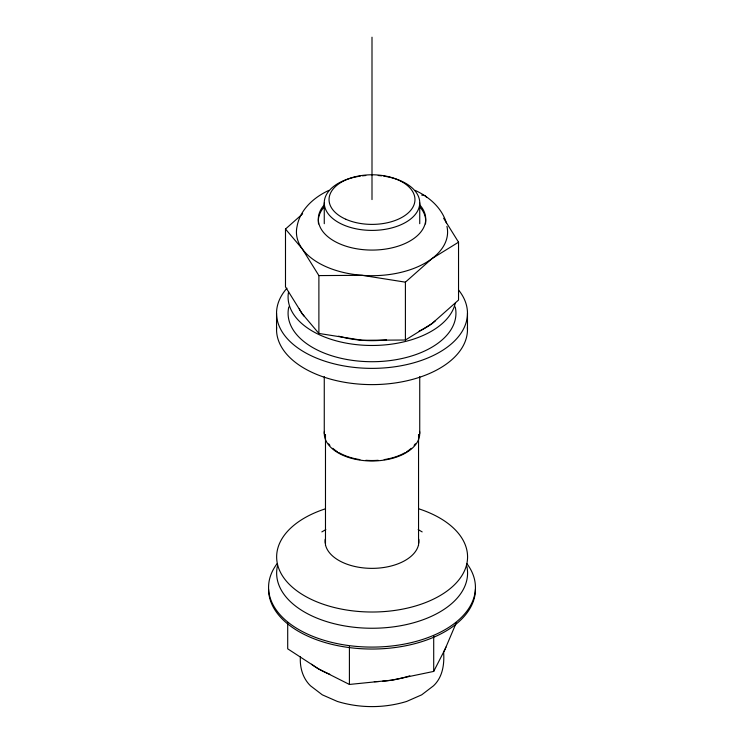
<?xml version="1.0" encoding="UTF-8"?>
<svg xmlns="http://www.w3.org/2000/svg" width="744" height="744" viewBox="0 0 744 744"><rect width="100%" height="100%" fill="white"/><g stroke="black" fill="none" stroke-linecap="round" stroke-linejoin="round"><path stroke-width="1.12" d="M443.601 651.874C444.512 663.936 442.801 677.087 433.492 685.819L421.699 694.831L406.68 701.434C384.183 708.325 359.817 708.325 337.32 701.434L322.301 694.831L310.508 685.819C302.622 678.184 299.655 667.163 300.399 656.478M456.295 622.747L445.005 649.335L433.706 671.414L391.558 680.193L349.41 684.452L318.562 668.903L287.705 648.824L287.705 622.44M443.629 218.234L458.537 242.191L458.537 300.046L431.976 323.584L405.406 340.017L362.151 340.278L318.888 333.442L302.185 313.717L285.491 286.886L285.491 229.04L302.631 213.853M405.406 340.017L405.406 282.162L431.976 258.624L458.537 242.191M328.839 190.39C313.968 197.281 300.027 209.529 297.079 226.362A75.581 43.636 0 0 0 372.009 275.699A75.581 43.636 0 0 0 446.939 226.362M321.836 531.904L325.826 529.598M285.491 229.04L302.185 248.756L318.888 275.587L362.151 275.327L405.406 282.162M421.727 195.105L425.14 195.644L426.591 197.355M415.18 190.39C429.214 196.872 441.824 207.818 446.409 223.042M418.175 529.598L422.164 531.904M467.474 313.261L467.474 329.499M433.706 635.85L433.706 671.414M419.737 202.842L419.737 223.693M419.737 376.65L419.737 433.436M418.547 434.505L418.547 545.51M372 37.2L372 199.587M349.41 646.601L349.41 684.452M325.481 434.505L325.481 545.51M324.263 202.842L324.263 223.693M324.263 376.65L324.263 433.436M318.888 275.587L318.888 333.442M276.545 313.261L276.545 329.499M455.226 306.928A83.933 48.453 0 0 1 372.009 361.714A83.933 48.453 0 0 1 288.802 306.928M455.226 303.347A83.933 48.453 0 0 1 362.04 345.132A83.933 48.453 0 0 1 288.57 291.825M418.807 539.242A46.937 27.1 0 0 1 418.807 543.278M418.416 545.306A46.937 27.1 0 0 1 372 568.36A46.937 27.1 0 0 1 325.584 545.306M325.193 543.278A46.937 27.1 0 0 1 325.193 539.242M466.888 563.626A103.425 59.706 0 0 1 372 647.094A103.425 59.706 0 0 1 277.112 563.626M475.425 589.332A103.425 59.706 0 0 1 372 649.038A103.425 59.706 0 0 1 268.575 589.332M435.473 320.72A75.581 43.636 0 0 1 419.123 331.136M386.452 339.85A75.581 43.636 0 0 1 338.604 336.158M304.054 316.107A75.581 43.636 0 0 1 299.246 308.816M419.653 204.758A53.698 31.006 0 0 1 372.009 250.077A53.698 31.006 0 0 1 324.375 204.758M318.553 223.925A53.698 31.006 0 0 1 324.375 206.711M419.653 206.711A53.698 31.006 0 0 1 425.475 223.925M458.527 289.955A95.465 55.121 0 0 1 370.345 368.364A95.465 55.121 0 0 1 286.961 288.216M467.399 327.295A95.465 55.121 0 0 1 372.009 384.611A95.465 55.121 0 0 1 276.619 327.295M418.751 508.803A95.465 55.121 0 0 1 445.507 592.14A95.465 55.121 0 0 1 298.707 592.14A95.465 55.121 0 0 1 325.463 508.803M466.758 565.942A95.465 55.121 0 0 1 372.112 628.252A95.465 55.121 0 0 1 277.456 565.942M419.597 431.381A47.737 27.556 0 0 1 372 460.992A47.737 27.556 0 0 1 324.403 431.381M383.802 176.133A47.737 27.556 0 0 1 411.209 218.559A47.737 27.556 0 0 1 332.791 218.559A47.737 27.556 0 0 1 360.198 176.133M362.421 175.844A47.737 27.556 0 0 1 365.769 175.519M378.231 175.519A47.737 27.556 0 0 1 381.579 175.844M418.872 434.952A46.937 27.1 0 0 1 418.547 436.961M415.375 443.796A46.937 27.1 0 0 1 414.11 445.405M411.237 448.307A46.937 27.1 0 0 1 408.828 450.232M408.409 450.538A46.937 27.1 0 0 1 406.624 451.729M405.201 452.584A46.937 27.1 0 0 1 384.164 459.606M378.138 460.294A46.937 27.1 0 0 1 365.89 460.294M359.863 459.606A46.937 27.1 0 0 1 338.827 452.584M337.404 451.729A46.937 27.1 0 0 1 335.618 450.538M335.2 450.232A46.937 27.1 0 0 1 332.791 448.307M329.908 445.405A46.937 27.1 0 0 1 328.653 443.796M325.481 436.961A46.937 27.1 0 0 1 325.147 434.952M445.916 647.131A75.581 43.636 0 0 1 443.573 652.06M409.786 675.831A75.581 43.636 0 0 1 382.444 681.262M378.956 681.495A75.581 43.636 0 0 1 374.306 681.662M329.759 674.231A75.581 43.636 0 0 1 311.578 664.253M345.848 219.266A42.957 24.803 0 0 0 414.594 202.824A42.957 24.803 0 0 0 355.558 176.672A42.957 24.803 0 0 0 345.848 219.266"/></g></svg>
